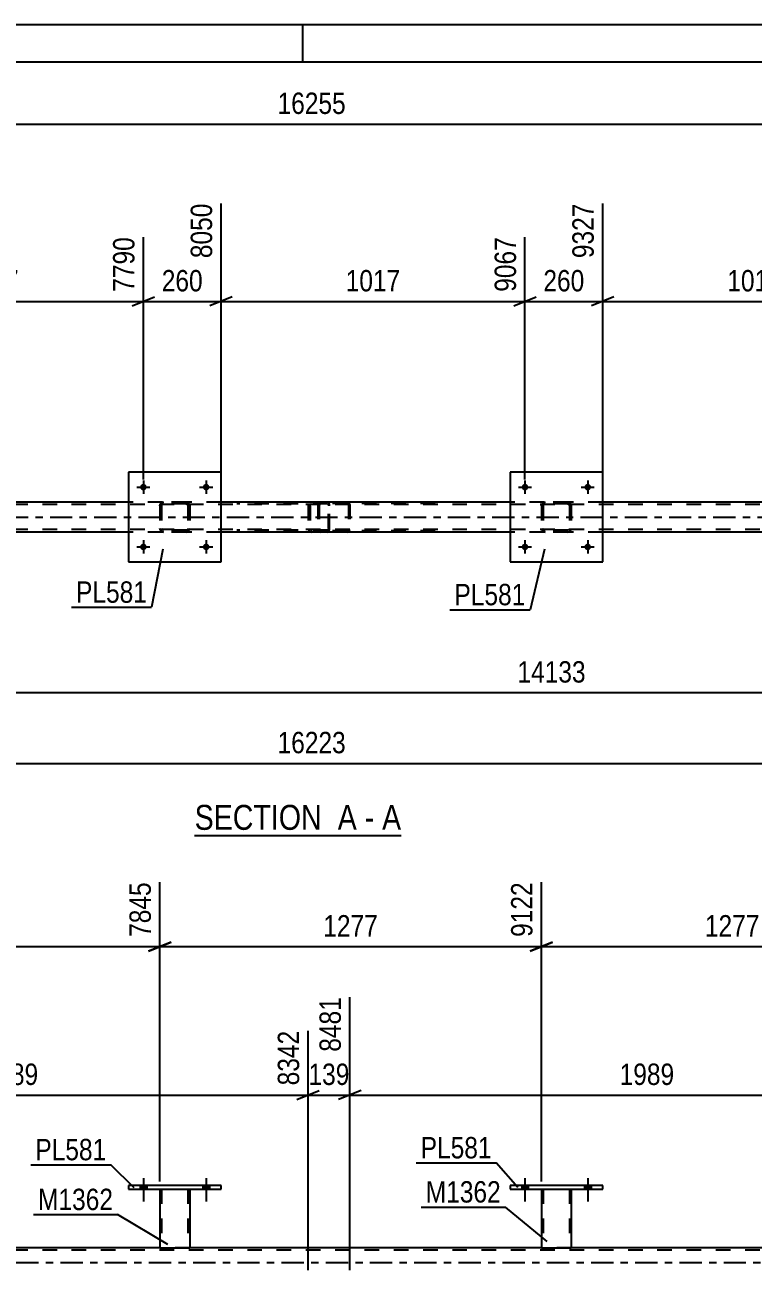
# Model space of a CAD drawing. Header units: millimetres. Extents: x -97 to 744, y -428 to 166.
# Drawn here: x 286.8 to 384.3, y -1 to 165.7 of the extents above; entities that cross this region are included whole.
import ezdxf

# ---------------------------------------------------------------- set-up
doc = ezdxf.new("R2010")
doc.units = ezdxf.units.MM
doc.linetypes.add('DXK_LINE_DOT2', pattern=[3.9198, 1.9599, -1.9599])
doc.linetypes.add('DXK_LINE_DOT3', pattern=[5.9187, 2.979, -0.9799, 0.9799, -0.9799])
doc.styles.add('Arial Narrow', font='ARIALN.TTF', dxfattribs={"height": 0.2})

# ---------------------------------------------------------------- blocks, each defined once
blk = doc.blocks.new('Unknown-814185529-1133')
at = {"color": 5, "linetype": 'Continuous'}
for p, q in [((744.03, 165.67), (-96.97, 165.67)), ((324.03, 160.67), (324.03, 165.67)), ((739.03, 160.67), (-91.97, 160.67))]:
    blk.add_line(p, q, dxfattribs=at)
blk = doc.blocks.new('Unknown-814185529-11 - 2686')
at = {"color": 6, "linetype": 'Continuous'}
blk.add_line((309.53, 57.18), (337.17, 57.18), dxfattribs=at)
at = {"color": 0, "linetype": 'Continuous'}
for points in [[(327.63, 57.93), (327.63, 61.43), (309.53, 61.43), (309.53, 57.93)], [(331.24, 57.93), (331.24, 61.43), (328.68, 61.43), (328.68, 57.93)], [(333.57, 57.93), (333.57, 61.43), (332.29, 61.43), (332.29, 57.93)], [(337.17, 57.93), (337.17, 61.43), (334.62, 61.43), (334.62, 57.93)]]:
    blk.add_wipeout(points, dxfattribs=at)
at = {"color": 7, "linetype": 'Continuous', "style": 'Arial Narrow'}
for s, p in [('SECTION ', (309.53, 57.93)), ('A', (328.68, 57.93)), ('A', (334.62, 57.93)), ('-', (332.29, 57.93))]:
    blk.add_text(s, height=3.34, dxfattribs=at).set_placement(p)
blk = doc.blocks.new('Part-814185529-2831 - 2686')
at = {"color": 7, "linetype": 'DXK_LINE_DOT2'}
for p, q in [((356.25, 101.76), (356.43, 101.79)), ((356.43, 101.79), (356.25, 101.76)), ((359.47, 101.79), (356.43, 101.79)), ((359.47, 101.79), (359.65, 101.76)), ((359.65, 101.76), (359.47, 101.79)), ((355.95, 101.31), (355.99, 101.5)), ((355.99, 101.5), (355.95, 101.31)), ((355.95, 101.31), (355.95, 98.27)), ((356.19, 101.31), (356.21, 101.41)), ((356.19, 101.31), (356.19, 98.27)), ((356.21, 101.41), (356.26, 101.48)), ((356.26, 101.48), (356.34, 101.54)), ((356.34, 101.54), (356.43, 101.55)), ((359.47, 101.55), (356.43, 101.55)), ((359.47, 101.55), (359.56, 101.54)), ((359.56, 101.54), (359.64, 101.48)), ((359.64, 101.48), (359.69, 101.41)), ((359.69, 101.41), (359.71, 101.31)), ((359.71, 101.31), (359.71, 98.27)), ((359.91, 101.5), (359.95, 101.31)), ((359.95, 101.31), (359.91, 101.5)), ((359.95, 101.31), (359.95, 98.27)), ((355.99, 98.09), (355.95, 98.27)), ((355.95, 98.27), (355.99, 98.09)), ((356.21, 98.18), (356.19, 98.27)), ((356.26, 98.1), (356.21, 98.18)), ((356.43, 97.79), (356.25, 97.83)), ((356.25, 97.83), (356.43, 97.79)), ((356.34, 98.05), (356.26, 98.1)), ((356.43, 98.03), (356.34, 98.05)), ((359.47, 98.03), (356.43, 98.03)), ((359.47, 97.79), (356.43, 97.79)), ((359.56, 98.05), (359.47, 98.03)), ((359.65, 97.83), (359.47, 97.79)), ((359.47, 97.79), (359.65, 97.83)), ((359.64, 98.1), (359.56, 98.05)), ((359.69, 98.18), (359.64, 98.1)), ((359.71, 98.27), (359.69, 98.18)), ((359.95, 98.27), (359.91, 98.09)), ((359.91, 98.09), (359.95, 98.27))]:
    blk.add_line(p, q, dxfattribs=at)
at = {"color": 7, "linetype": 'DXK_LINE_DOT3'}
blk.add_line((357.95, 99.79), (357.95, 99.79), dxfattribs=at)
at = {"color": 7, "linetype": 'DXK_LINE_DOT2'}
for centre, start, end in [((356.43, 101.31), 112.5, 157.5), ((356.43, 101.31), 112.5, 157.5), ((359.47, 101.31), 22.5, 67.5), ((359.47, 101.31), 22.5, 67.5), ((356.43, 98.27), 202.5, 247.5), ((356.43, 98.27), 202.5, 247.5), ((359.47, 98.27), 292.5, 337.5), ((359.47, 98.27), 292.5, 337.5)]:
    blk.add_arc(centre, 0.48, start, end, dxfattribs=at)
blk = doc.blocks.new('Part-814185529-2754 - 2686')
at = {"color": 2, "linetype": 'Continuous'}
for p, q in [((313.07, 105.79), (300.67, 105.79)), ((300.67, 105.79), (300.67, 93.79)), ((313.07, 93.79), (313.07, 105.79)), ((300.67, 93.79), (313.07, 93.79))]:
    blk.add_line(p, q, dxfattribs=at)
blk = doc.blocks.new('Bolt-814185529-2691 - 2686')
at = {"linetype": 'Continuous'}
for points in [[(303.11, 95.8, -1), (302.23, 95.8, -1)], [(311.51, 95.8, -1), (310.63, 95.8, -1)]]:
    blk.add_hatch(color=1, dxfattribs=at).paths.add_polyline_path(points)
at = {"color": 1, "linetype": 'Continuous'}
for p, q in [((302.67, 96.68), (302.67, 94.92)), ((311.07, 96.68), (311.07, 94.92)), ((301.79, 95.8), (303.55, 95.8)), ((310.19, 95.8), (311.95, 95.8))]:
    blk.add_line(p, q, dxfattribs=at)
blk = doc.blocks.new('Bolt-814185529-2692 - 2686')
at = {"linetype": 'Continuous'}
for points in [[(303.11, 103.8, -1), (302.23, 103.8, -1)], [(311.51, 103.8, -1), (310.63, 103.8, -1)]]:
    blk.add_hatch(color=1, dxfattribs=at).paths.add_polyline_path(points)
at = {"color": 1, "linetype": 'Continuous'}
for p, q in [((301.79, 103.8), (303.55, 103.8)), ((302.67, 104.68), (302.67, 102.92)), ((310.19, 103.8), (311.95, 103.8)), ((311.07, 104.68), (311.07, 102.92))]:
    blk.add_line(p, q, dxfattribs=at)
blk = doc.blocks.new('Bolt-814185529-2715 - 2686')
at = {"linetype": 'Continuous'}
for points in [[(354.19, 95.8, -1), (353.31, 95.8, -1)], [(362.59, 95.8, -1), (361.71, 95.8, -1)]]:
    blk.add_hatch(color=1, dxfattribs=at).paths.add_polyline_path(points)
at = {"color": 1, "linetype": 'Continuous'}
for p, q in [((353.75, 96.68), (353.75, 94.92)), ((362.15, 96.68), (362.15, 94.92)), ((352.87, 95.8), (354.63, 95.8)), ((361.27, 95.8), (363.03, 95.8))]:
    blk.add_line(p, q, dxfattribs=at)
blk = doc.blocks.new('Bolt-814185529-2716 - 2686')
at = {"linetype": 'Continuous'}
for points in [[(354.19, 103.8, -1), (353.31, 103.8, -1)], [(362.59, 103.8, -1), (361.71, 103.8, -1)]]:
    blk.add_hatch(color=1, dxfattribs=at).paths.add_polyline_path(points)
at = {"color": 1, "linetype": 'Continuous'}
for p, q in [((352.87, 103.8), (354.63, 103.8)), ((353.75, 104.68), (353.75, 102.92)), ((361.27, 103.8), (363.03, 103.8)), ((362.15, 104.68), (362.15, 102.92))]:
    blk.add_line(p, q, dxfattribs=at)
blk = doc.blocks.new('Part-814185529-2749 - 2686')
at = {"color": 7, "linetype": 'DXK_LINE_DOT2'}
for p, q in [((305.16, 101.76), (305.35, 101.79)), ((305.35, 101.79), (305.16, 101.76)), ((308.39, 101.79), (305.35, 101.79)), ((308.39, 101.79), (308.57, 101.76)), ((308.57, 101.76), (308.39, 101.79)), ((304.87, 101.31), (304.91, 101.5)), ((304.91, 101.5), (304.87, 101.31)), ((304.87, 101.31), (304.87, 98.27)), ((305.11, 101.31), (305.13, 101.41)), ((305.11, 101.31), (305.11, 98.27)), ((305.13, 101.41), (305.18, 101.48)), ((305.18, 101.48), (305.26, 101.54)), ((305.26, 101.54), (305.35, 101.55)), ((308.39, 101.55), (305.35, 101.55)), ((308.39, 101.55), (308.48, 101.54)), ((308.48, 101.54), (308.56, 101.48)), ((308.56, 101.48), (308.61, 101.41)), ((308.61, 101.41), (308.63, 101.31)), ((308.63, 101.31), (308.63, 98.27)), ((308.83, 101.5), (308.87, 101.31)), ((308.87, 101.31), (308.83, 101.5)), ((308.87, 101.31), (308.87, 98.27)), ((304.91, 98.09), (304.87, 98.27)), ((304.87, 98.27), (304.91, 98.09)), ((305.13, 98.18), (305.11, 98.27)), ((305.18, 98.1), (305.13, 98.18)), ((305.35, 97.79), (305.16, 97.83)), ((305.16, 97.83), (305.35, 97.79)), ((305.26, 98.05), (305.18, 98.1)), ((305.35, 98.03), (305.26, 98.05)), ((308.39, 98.03), (305.35, 98.03)), ((308.39, 97.79), (305.35, 97.79)), ((308.48, 98.05), (308.39, 98.03)), ((308.57, 97.83), (308.39, 97.79)), ((308.39, 97.79), (308.57, 97.83)), ((308.56, 98.1), (308.48, 98.05)), ((308.61, 98.18), (308.56, 98.1)), ((308.63, 98.27), (308.61, 98.18)), ((308.87, 98.27), (308.83, 98.09)), ((308.83, 98.09), (308.87, 98.27))]:
    blk.add_line(p, q, dxfattribs=at)
at = {"color": 7, "linetype": 'DXK_LINE_DOT3'}
blk.add_line((306.87, 99.79), (306.87, 99.79), dxfattribs=at)
at = {"color": 7, "linetype": 'DXK_LINE_DOT2'}
for centre, start, end in [((305.35, 101.31), 112.5, 157.5), ((305.35, 101.31), 112.5, 157.5), ((308.39, 101.31), 22.5, 67.5), ((308.39, 101.31), 22.5, 67.5), ((305.35, 98.27), 202.5, 247.5), ((305.35, 98.27), 202.5, 247.5), ((308.39, 98.27), 292.5, 337.5), ((308.39, 98.27), 292.5, 337.5)]:
    blk.add_arc(centre, 0.48, start, end, dxfattribs=at)
blk = doc.blocks.new('Part-814185529-2892 - 2686')
at = {"color": 7, "linetype": 'DXK_LINE_DOT2'}
for p, q in [((326.38, 101.79), (326.25, 101.77)), ((341.71, 101.79), (326.38, 101.79)), ((330.09, 101.77), (329.96, 101.79)), ((326.07, 101.6), (326.04, 101.47)), ((326.04, 101.47), (326.04, 98.11)), ((326.21, 101.47), (326.22, 101.54)), ((326.21, 101.47), (326.21, 98.11)), ((326.22, 101.54), (326.26, 101.59)), ((326.26, 101.59), (326.29, 101.61)), ((326.29, 101.61), (326.32, 101.62)), ((326.32, 101.62), (326.38, 101.63)), ((341.71, 101.63), (326.38, 101.63)), ((329.96, 101.63), (330.02, 101.62)), ((330.02, 101.62), (330.08, 101.59)), ((330.08, 101.59), (330.12, 101.54)), ((330.12, 101.54), (330.13, 101.47)), ((330.13, 101.47), (330.13, 98.11)), ((330.3, 101.47), (330.27, 101.6)), ((330.3, 101.47), (330.3, 98.11)), ((326.04, 98.11), (326.07, 97.99)), ((326.22, 98.05), (326.21, 98.11)), ((326.26, 98), (326.22, 98.05)), ((326.25, 97.82), (326.38, 97.79)), ((326.26, 98), (326.29, 97.98)), ((326.29, 97.98), (326.32, 97.97)), ((326.32, 97.97), (326.38, 97.95)), ((341.71, 97.95), (326.38, 97.95)), ((341.71, 97.79), (326.38, 97.79)), ((330.02, 97.97), (329.96, 97.95)), ((329.96, 97.79), (330.09, 97.82)), ((330.08, 98), (330.02, 97.97)), ((330.12, 98.05), (330.08, 98)), ((330.13, 98.11), (330.12, 98.05)), ((330.27, 97.99), (330.3, 98.11))]:
    blk.add_line(p, q, dxfattribs=at)
for centre, start, end in [((329.97, 101.46), 24.32, 69.2417), ((326.37, 98.13), 204.32, 249.2417), ((329.97, 98.13), 290.7583, 335.68)]:
    blk.add_arc(centre, 0.331, start, end, dxfattribs=at)
blk = doc.blocks.new('Part-814185529-2809 - 2686')
at = {"color": 2, "linetype": 'Continuous'}
for p, q in [((300.67, 101.79), (261.99, 101.79)), ((351.75, 101.79), (313.07, 101.79)), ((402.83, 101.79), (364.15, 101.79)), ((300.67, 97.79), (261.99, 97.79)), ((351.75, 97.79), (313.07, 97.79)), ((402.83, 97.79), (364.15, 97.79))]:
    blk.add_line(p, q, dxfattribs=at)
at = {"color": 7, "linetype": 'DXK_LINE_DOT2'}
for p, q in [((313.07, 101.79), (300.67, 101.79)), ((364.15, 101.79), (351.75, 101.79)), ((639.97, 101.47), (35.67, 101.47)), ((639.97, 98.11), (35.67, 98.11)), ((313.07, 97.79), (300.67, 97.79)), ((364.15, 97.79), (351.75, 97.79))]:
    blk.add_line(p, q, dxfattribs=at)
at = {"color": 7, "linetype": 'DXK_LINE_DOT3'}
blk.add_line((35.67, 99.79), (639.97, 99.79), dxfattribs=at)
blk = doc.blocks.new('Part-814185529-2836 - 2686')
at = {"color": 2, "linetype": 'Continuous'}
for p, q in [((364.15, 105.79), (351.75, 105.79)), ((351.75, 105.79), (351.75, 93.79)), ((364.15, 93.79), (364.15, 105.79)), ((351.75, 93.79), (364.15, 93.79))]:
    blk.add_line(p, q, dxfattribs=at)
blk = doc.blocks.new('Part-814185529-2989 - 2686')
at = {"color": 7, "linetype": 'DXK_LINE_DOT2'}
for p, q in [((327.32, 101.79), (315.16, 101.79)), ((325.23, 101.79), (325.03, 101.76)), ((326.04, 101.79), (326.04, 101.55)), ((327.42, 101.76), (327.32, 101.79)), ((327.51, 101.65), (327.42, 101.76)), ((327.32, 101.55), (315.16, 101.55)), ((324.75, 101.45), (324.72, 101.31)), ((324.72, 101.31), (324.72, 98.27)), ((324.76, 101.5), (324.75, 101.45)), ((324.98, 101.31), (324.99, 101.41)), ((324.98, 101.31), (324.98, 98.27)), ((324.99, 101.41), (325.05, 101.48)), ((325.05, 101.48), (325.13, 101.54)), ((325.13, 101.54), (325.23, 101.55)), ((327.32, 101.55), (327.37, 101.54)), ((327.37, 101.54), (327.41, 101.48)), ((327.41, 101.48), (327.44, 101.41)), ((327.44, 101.41), (327.45, 101.31)), ((327.45, 98.27), (327.45, 101.31)), ((327.57, 101.5), (327.51, 101.65)), ((327.59, 101.31), (327.57, 101.5)), ((327.59, 98.27), (327.59, 101.31)), ((327.32, 98.03), (315.16, 98.03)), ((327.32, 97.79), (315.16, 97.79)), ((324.72, 98.27), (324.74, 98.19)), ((324.74, 98.19), (324.76, 98.09)), ((324.99, 98.18), (324.98, 98.27)), ((325.05, 98.1), (324.99, 98.18)), ((325.03, 97.83), (325.23, 97.79)), ((325.13, 98.05), (325.05, 98.1)), ((325.23, 98.03), (325.13, 98.05)), ((326.04, 97.79), (326.04, 98.03)), ((327.37, 98.05), (327.32, 98.03)), ((327.32, 97.79), (327.42, 97.83)), ((327.41, 98.1), (327.37, 98.05)), ((327.44, 98.18), (327.41, 98.1)), ((327.42, 97.83), (327.51, 97.94)), ((327.45, 98.27), (327.44, 98.18)), ((327.51, 97.94), (327.57, 98.09)), ((327.57, 98.09), (327.59, 98.27))]:
    blk.add_line(p, q, dxfattribs=at)
blk.add_arc((325.21, 98.29), 0.492, 203.8494, 248.8059, dxfattribs=at)
blk = doc.blocks.new('Part-814185529-4120 - 3717')
at = {"color": 2, "linetype": 'Continuous'}
for p, q in [((300.67, 10.32), (300.67, 9.84)), ((313.07, 10.32), (300.67, 10.32)), ((313.07, 9.84), (313.07, 10.32)), ((300.67, 9.84), (313.07, 9.84))]:
    blk.add_line(p, q, dxfattribs=at)
blk = doc.blocks.new('Part-814185529-4115 - 3717')
at = {"color": 2, "linetype": 'Continuous'}
for p, q in [((304.87, 9.84), (304.87, 2)), ((308.87, 9.84), (308.87, 2)), ((304.87, 2), (308.87, 2))]:
    blk.add_line(p, q, dxfattribs=at)
at = {"color": 7, "linetype": 'DXK_LINE_DOT2'}
for p, q in [((304.87, 9.84), (308.87, 9.84)), ((304.87, 9.84), (304.87, 9.84)), ((304.87, 9.84), (304.87, 9.84)), ((305.11, 9.84), (305.11, 2)), ((308.63, 9.84), (308.63, 2)), ((308.87, 9.84), (308.87, 9.84)), ((308.87, 9.84), (308.87, 9.84)), ((308.57, 2), (308.61, 2)), ((308.57, 2), (308.61, 2)), ((308.61, 2), (308.63, 2)), ((308.61, 2), (308.63, 2))]:
    blk.add_line(p, q, dxfattribs=at)
blk = doc.blocks.new('Part-814185529-3928 - 3717')
at = {"color": 7, "linetype": 'DXK_LINE_DOT2'}
for p, q in [((639.97, 1.68), (25.23, 1.68)), ((308.87, 2), (304.87, 2)), ((359.95, 2), (355.95, 2))]:
    blk.add_line(p, q, dxfattribs=at)
at = {"color": 2, "linetype": 'Continuous'}
for p, q in [((304.87, 2), (257.79, 2)), ((355.95, 2), (308.87, 2)), ((407.03, 2), (359.95, 2))]:
    blk.add_line(p, q, dxfattribs=at)
at = {"color": 7, "linetype": 'DXK_LINE_DOT3'}
blk.add_line((25.23, 0), (639.97, 0), dxfattribs=at)
blk = doc.blocks.new('Part-814185529-4040 - 3717')
at = {"color": 2, "linetype": 'Continuous'}
for p, q in [((355.95, 9.84), (355.95, 2)), ((359.95, 9.84), (359.95, 2)), ((355.95, 2), (359.95, 2))]:
    blk.add_line(p, q, dxfattribs=at)
at = {"color": 7, "linetype": 'DXK_LINE_DOT2'}
for p, q in [((355.95, 9.84), (359.95, 9.84)), ((355.95, 9.84), (355.95, 9.84)), ((355.95, 9.84), (355.95, 9.84)), ((356.19, 9.84), (356.19, 2)), ((359.71, 9.84), (359.71, 2)), ((359.95, 9.84), (359.95, 9.84)), ((359.95, 9.84), (359.95, 9.84)), ((359.65, 2), (359.69, 2)), ((359.65, 2), (359.69, 2)), ((359.69, 2), (359.71, 2)), ((359.69, 2), (359.71, 2))]:
    blk.add_line(p, q, dxfattribs=at)
blk = doc.blocks.new('Part-814185529-4045 - 3717')
at = {"color": 2, "linetype": 'Continuous'}
for p, q in [((351.75, 10.32), (351.75, 9.84)), ((364.15, 10.32), (351.75, 10.32)), ((364.15, 9.84), (364.15, 10.32)), ((351.75, 9.84), (364.15, 9.84))]:
    blk.add_line(p, q, dxfattribs=at)
blk = doc.blocks.new('Bolt-814185529-4171 - 3717')
at = {"linetype": 'Continuous'}
for points in [[(353.31, 9.84), (354.19, 9.84), (354.19, 10.32), (353.31, 10.32)], [(361.71, 9.84), (362.59, 9.84), (362.59, 10.32), (361.71, 10.32)]]:
    blk.add_hatch(color=1, dxfattribs=at).paths.add_polyline_path(points)
at = {"color": 1, "linetype": 'Continuous'}
for p, q in [((353.31, 10.32), (353.31, 9.84)), ((353.75, 11.32), (353.75, 8.2)), ((354.19, 10.32), (354.19, 9.84)), ((361.71, 10.32), (361.71, 9.84)), ((362.15, 11.32), (362.15, 8.2)), ((362.59, 10.32), (362.59, 9.84))]:
    blk.add_line(p, q, dxfattribs=at)
blk = doc.blocks.new('Bolt-814185529-4172 - 3717')
at = {"linetype": 'Continuous'}
for points in [[(353.31, 9.84), (354.19, 9.84), (354.19, 10.32), (353.31, 10.32)], [(361.71, 9.84), (362.59, 9.84), (362.59, 10.32), (361.71, 10.32)]]:
    blk.add_hatch(color=1, dxfattribs=at).paths.add_polyline_path(points)
at = {"color": 1, "linetype": 'Continuous'}
for p, q in [((353.31, 10.32), (353.31, 9.84)), ((353.75, 11.32), (353.75, 8.2)), ((354.19, 10.32), (354.19, 9.84)), ((361.71, 10.32), (361.71, 9.84)), ((362.15, 11.32), (362.15, 8.2)), ((362.59, 10.32), (362.59, 9.84))]:
    blk.add_line(p, q, dxfattribs=at)
blk = doc.blocks.new('Bolt-814185529-4183 - 3717')
at = {"linetype": 'Continuous'}
for points in [[(302.23, 9.84), (303.11, 9.84), (303.11, 10.32), (302.23, 10.32)], [(310.63, 9.84), (311.51, 9.84), (311.51, 10.32), (310.63, 10.32)]]:
    blk.add_hatch(color=1, dxfattribs=at).paths.add_polyline_path(points)
at = {"color": 1, "linetype": 'Continuous'}
for p, q in [((302.23, 10.32), (302.23, 9.84)), ((302.67, 11.32), (302.67, 8.2)), ((303.11, 10.32), (303.11, 9.84)), ((310.63, 10.32), (310.63, 9.84)), ((311.07, 11.32), (311.07, 8.2)), ((311.51, 10.32), (311.51, 9.84))]:
    blk.add_line(p, q, dxfattribs=at)
blk = doc.blocks.new('Bolt-814185529-4184 - 3717')
at = {"linetype": 'Continuous'}
for points in [[(302.23, 9.84), (303.11, 9.84), (303.11, 10.32), (302.23, 10.32)], [(310.63, 9.84), (311.51, 9.84), (311.51, 10.32), (310.63, 10.32)]]:
    blk.add_hatch(color=1, dxfattribs=at).paths.add_polyline_path(points)
at = {"color": 1, "linetype": 'Continuous'}
for p, q in [((302.23, 10.32), (302.23, 9.84)), ((302.67, 11.32), (302.67, 8.2)), ((303.11, 10.32), (303.11, 9.84)), ((310.63, 10.32), (310.63, 9.84)), ((311.07, 11.32), (311.07, 8.2)), ((311.51, 10.32), (311.51, 9.84))]:
    blk.add_line(p, q, dxfattribs=at)
blk = doc.blocks.new('StraightDimension-814185529-3052 - 2686')
at = {"color": 7, "linetype": 'Continuous'}
blk.add_line((10.44, 66.83), (639.97, 66.83), dxfattribs=at)
at = {"color": 0}
blk.add_wipeout([(330.37, 67.58), (330.37, 71.78), (320.03, 71.78), (320.03, 67.58)], dxfattribs=at)
at = {"color": 3, "style": 'Arial Narrow'}
blk.add_text('16223', height=2.863, dxfattribs=at).set_placement((320.63, 68.18))
blk = doc.blocks.new('StraightDimension-814185529-3168 - 2686')
at = {"color": 7, "linetype": 'Continuous'}
blk.add_line((9.8, 152.4), (640.61, 152.4), dxfattribs=at)
at = {"color": 0}
blk.add_wipeout([(330.37, 153.15), (330.37, 157.35), (320.03, 157.35), (320.03, 153.15)], dxfattribs=at)
at = {"color": 3, "style": 'Arial Narrow'}
blk.add_text('16255', height=2.863, dxfattribs=at).set_placement((320.63, 153.75))
blk = doc.blocks.new('StraightDimension-814185529-3191 - 2686')
at = {"color": 7, "linetype": 'Continuous'}
blk.add_line((74.65, 76.29), (639.97, 76.29), dxfattribs=at)
at = {"color": 0}
blk.add_wipeout([(362.48, 77.04), (362.48, 81.24), (352.14, 81.24), (352.14, 77.04)], dxfattribs=at)
at = {"color": 3, "style": 'Arial Narrow'}
blk.add_text('14133', height=2.863, dxfattribs=at).set_placement((352.74, 77.64))
blk = doc.blocks.new('StraightDimension-814185529-11420 - 2686')
at = {"color": 7, "linetype": 'Continuous'}
for p, q in [((364.15, 102.79), (364.15, 141.76)), ((404.83, 104.8), (404.83, 139.09)), ((365.65, 129.25), (362.65, 128.05)), ((364.15, 128.65), (404.83, 128.65)), ((403.33, 128.05), (406.33, 129.25))]:
    blk.add_line(p, q, dxfattribs=at)
at = {"color": 0, "linetype": 'Continuous'}
blk.add_wipeout([(404.23, 139.69), (400.03, 139.69), (400.03, 129.35), (404.23, 129.35)], dxfattribs=at)
at = {"color": 0}
blk.add_wipeout([(388.75, 129.4), (388.75, 133.6), (380.23, 133.6), (380.23, 129.4)], dxfattribs=at)
at = {"color": 3, "linetype": 'Continuous', "style": 'Arial Narrow'}
blk.add_text('10344', height=2.863, rotation=90.0002, dxfattribs=at).set_placement((403.63, 129.95))
at = {"color": 3, "style": 'Arial Narrow'}
blk.add_text('1017', height=2.863, dxfattribs=at).set_placement((380.83, 130))
blk = doc.blocks.new('StraightDimension-814185529-11421 - 2686')
at = {"color": 7, "linetype": 'Continuous'}
for p, q in [((364.15, 102.79), (364.15, 141.76)), ((353.75, 104.8), (353.75, 137.26)), ((352.25, 128.05), (355.25, 129.25)), ((353.75, 128.65), (364.15, 128.65)), ((365.65, 129.25), (362.65, 128.05))]:
    blk.add_line(p, q, dxfattribs=at)
at = {"color": 0}
blk.add_wipeout([(362.29, 129.4), (362.29, 133.6), (355.61, 133.6), (355.61, 129.4)], dxfattribs=at)
at = {"color": 3, "style": 'Arial Narrow'}
blk.add_text('260', height=2.863, dxfattribs=at).set_placement((356.21, 130))
at = {"color": 0, "linetype": 'Continuous'}
blk.add_wipeout([(363.55, 142.36), (359.35, 142.36), (359.35, 133.85), (363.55, 133.85)], dxfattribs=at)
at = {"color": 3, "linetype": 'Continuous', "style": 'Arial Narrow'}
blk.add_text('9327', height=2.863, rotation=90.0002, dxfattribs=at).set_placement((362.95, 134.45))
blk = doc.blocks.new('StraightDimension-814185529-11422 - 2686')
at = {"color": 7, "linetype": 'Continuous'}
for p, q in [((313.07, 102.79), (313.07, 141.76)), ((353.75, 104.8), (353.75, 137.26)), ((314.57, 129.25), (311.57, 128.05)), ((313.07, 128.65), (353.75, 128.65)), ((352.25, 128.05), (355.25, 129.25))]:
    blk.add_line(p, q, dxfattribs=at)
at = {"color": 0, "linetype": 'Continuous'}
blk.add_wipeout([(353.15, 137.86), (348.95, 137.86), (348.95, 129.35), (353.15, 129.35)], dxfattribs=at)
at = {"color": 0}
blk.add_wipeout([(337.67, 129.4), (337.67, 133.6), (329.15, 133.6), (329.15, 129.4)], dxfattribs=at)
at = {"color": 3, "linetype": 'Continuous', "style": 'Arial Narrow'}
blk.add_text('9067', height=2.863, rotation=90.0002, dxfattribs=at).set_placement((352.55, 129.95))
at = {"color": 3, "style": 'Arial Narrow'}
blk.add_text('1017', height=2.863, dxfattribs=at).set_placement((329.75, 130))
blk = doc.blocks.new('StraightDimension-814185529-11423 - 2686')
at = {"color": 7, "linetype": 'Continuous'}
for p, q in [((313.07, 102.79), (313.07, 141.76)), ((302.67, 104.8), (302.67, 137.26)), ((301.17, 128.05), (304.17, 129.25)), ((302.67, 128.65), (313.07, 128.65)), ((314.57, 129.25), (311.57, 128.05))]:
    blk.add_line(p, q, dxfattribs=at)
at = {"color": 0}
blk.add_wipeout([(311.21, 129.4), (311.21, 133.6), (304.53, 133.6), (304.53, 129.4)], dxfattribs=at)
at = {"color": 3, "style": 'Arial Narrow'}
blk.add_text('260', height=2.863, dxfattribs=at).set_placement((305.13, 130))
at = {"color": 0, "linetype": 'Continuous'}
blk.add_wipeout([(312.47, 142.36), (308.27, 142.36), (308.27, 133.85), (312.47, 133.85)], dxfattribs=at)
at = {"color": 3, "linetype": 'Continuous', "style": 'Arial Narrow'}
blk.add_text('8050', height=2.863, rotation=90.0002, dxfattribs=at).set_placement((311.87, 134.45))
blk = doc.blocks.new('StraightDimension-814185529-11424 - 2686')
at = {"color": 7, "linetype": 'Continuous'}
for p, q in [((261.99, 102.79), (261.99, 141.76)), ((302.67, 104.8), (302.67, 137.26)), ((263.49, 129.25), (260.49, 128.05)), ((261.99, 128.65), (302.67, 128.65)), ((301.17, 128.05), (304.17, 129.25))]:
    blk.add_line(p, q, dxfattribs=at)
at = {"color": 0, "linetype": 'Continuous'}
blk.add_wipeout([(302.07, 137.86), (297.87, 137.86), (297.87, 129.35), (302.07, 129.35)], dxfattribs=at)
at = {"color": 0}
blk.add_wipeout([(286.58, 129.4), (286.58, 133.6), (278.07, 133.6), (278.07, 129.4)], dxfattribs=at)
at = {"color": 3, "linetype": 'Continuous', "style": 'Arial Narrow'}
blk.add_text('7790', height=2.863, rotation=90.0002, dxfattribs=at).set_placement((301.47, 129.95))
at = {"color": 3, "style": 'Arial Narrow'}
blk.add_text('1017', height=2.863, dxfattribs=at).set_placement((278.67, 130))
blk = doc.blocks.new('StraightDimension-814185529-4944 - 3717')
at = {"color": 7, "linetype": 'Continuous'}
for p, q in [((330.3, -1), (330.3, 35.54)), ((324.72, -1), (324.72, 31.04)), ((323.22, 21.83), (326.22, 23.03)), ((324.72, 22.43), (330.3, 22.43)), ((331.8, 23.03), (328.8, 21.83))]:
    blk.add_line(p, q, dxfattribs=at)
at = {"color": 0}
blk.add_wipeout([(330.85, 23.18), (330.85, 27.38), (324.17, 27.38), (324.17, 23.18)], dxfattribs=at)
at = {"color": 3, "style": 'Arial Narrow'}
blk.add_text('139', height=2.863, dxfattribs=at).set_placement((324.77, 23.78))
at = {"color": 0, "linetype": 'Continuous'}
blk.add_wipeout([(329.7, 36.14), (325.5, 36.14), (325.5, 27.63), (329.7, 27.63)], dxfattribs=at)
at = {"color": 3, "linetype": 'Continuous', "style": 'Arial Narrow'}
blk.add_text('8481', height=2.863, rotation=90.0002, dxfattribs=at).set_placement((329.1, 28.23))
blk = doc.blocks.new('StraightDimension-814185529-4963 - 3717')
at = {"color": 7, "linetype": 'Continuous'}
for p, q in [((245.16, -1), (245.16, 35.54)), ((324.72, -1), (324.72, 31.04)), ((246.66, 23.03), (243.66, 21.83)), ((245.16, 22.43), (324.72, 22.43)), ((323.22, 21.83), (326.22, 23.03))]:
    blk.add_line(p, q, dxfattribs=at)
at = {"color": 0, "linetype": 'Continuous'}
blk.add_wipeout([(324.12, 31.64), (319.92, 31.64), (319.92, 23.13), (324.12, 23.13)], dxfattribs=at)
at = {"color": 0}
blk.add_wipeout([(289.2, 23.18), (289.2, 27.38), (280.69, 27.38), (280.69, 23.18)], dxfattribs=at)
at = {"color": 3, "linetype": 'Continuous', "style": 'Arial Narrow'}
blk.add_text('8342', height=2.863, rotation=90.0002, dxfattribs=at).set_placement((323.52, 23.73))
at = {"color": 3, "style": 'Arial Narrow'}
blk.add_text('1989', height=2.863, dxfattribs=at).set_placement((281.29, 23.78))
blk = doc.blocks.new('StraightDimension-814185529-12306 - 3717')
at = {"color": 7, "linetype": 'Continuous'}
for p, q in [((253.79, 10.84), (253.79, 50.91)), ((304.87, 10.84), (304.87, 50.91)), ((255.29, 42.9), (252.29, 41.7)), ((253.79, 42.3), (304.87, 42.3)), ((303.37, 41.7), (306.37, 42.9))]:
    blk.add_line(p, q, dxfattribs=at)
at = {"color": 0, "linetype": 'Continuous'}
blk.add_wipeout([(304.27, 51.51), (300.07, 51.51), (300.07, 43), (304.27, 43)], dxfattribs=at)
at = {"color": 0}
blk.add_wipeout([(283.58, 43.05), (283.58, 47.25), (275.07, 47.25), (275.07, 43.05)], dxfattribs=at)
at = {"color": 3, "linetype": 'Continuous', "style": 'Arial Narrow'}
blk.add_text('7845', height=2.863, rotation=90.0002, dxfattribs=at).set_placement((303.67, 43.6))
at = {"color": 3, "style": 'Arial Narrow'}
blk.add_text('1277', height=2.863, dxfattribs=at).set_placement((275.67, 43.65))
blk = doc.blocks.new('StraightDimension-814185529-12305 - 3717')
at = {"color": 7, "linetype": 'Continuous'}
for p, q in [((304.87, 10.84), (304.87, 50.91)), ((355.95, 10.84), (355.95, 50.91)), ((306.37, 42.9), (303.37, 41.7)), ((304.87, 42.3), (355.95, 42.3)), ((354.45, 41.7), (357.45, 42.9))]:
    blk.add_line(p, q, dxfattribs=at)
at = {"color": 0, "linetype": 'Continuous'}
blk.add_wipeout([(355.35, 51.51), (351.15, 51.51), (351.15, 43), (355.35, 43)], dxfattribs=at)
at = {"color": 0}
blk.add_wipeout([(334.67, 43.05), (334.67, 47.25), (326.15, 47.25), (326.15, 43.05)], dxfattribs=at)
at = {"color": 3, "linetype": 'Continuous', "style": 'Arial Narrow'}
blk.add_text('9122', height=2.863, rotation=90.0002, dxfattribs=at).set_placement((354.75, 43.6))
at = {"color": 3, "style": 'Arial Narrow'}
blk.add_text('1277', height=2.863, dxfattribs=at).set_placement((326.75, 43.65))
blk = doc.blocks.new('StraightDimension-814185529-12304 - 3717')
at = {"color": 7, "linetype": 'Continuous'}
for p, q in [((407.03, 10.84), (407.03, 52.74)), ((355.95, 10.84), (355.95, 50.91)), ((357.45, 42.9), (354.45, 41.7)), ((355.95, 42.3), (407.03, 42.3)), ((405.53, 41.7), (408.53, 42.9))]:
    blk.add_line(p, q, dxfattribs=at)
at = {"color": 0, "linetype": 'Continuous'}
blk.add_wipeout([(406.43, 53.34), (402.23, 53.34), (402.23, 43), (406.43, 43)], dxfattribs=at)
at = {"color": 0}
blk.add_wipeout([(385.75, 43.05), (385.75, 47.25), (377.23, 47.25), (377.23, 43.05)], dxfattribs=at)
at = {"color": 3, "linetype": 'Continuous', "style": 'Arial Narrow'}
blk.add_text('10399', height=2.863, rotation=90.0002, dxfattribs=at).set_placement((405.83, 43.6))
at = {"color": 3, "style": 'Arial Narrow'}
blk.add_text('1277', height=2.863, dxfattribs=at).set_placement((377.83, 43.65))
blk = doc.blocks.new('StraightDimension-814185529-4925 - 3717')
at = {"color": 7, "linetype": 'Continuous'}
for p, q in [((330.3, -1), (330.3, 35.54)), ((409.86, -1), (409.86, 32.87)), ((331.8, 23.03), (328.8, 21.83)), ((330.3, 22.43), (409.86, 22.43)), ((408.36, 21.83), (411.36, 23.03))]:
    blk.add_line(p, q, dxfattribs=at)
at = {"color": 0, "linetype": 'Continuous'}
blk.add_wipeout([(409.26, 33.47), (405.06, 33.47), (405.06, 23.13), (409.26, 23.13)], dxfattribs=at)
at = {"color": 0}
blk.add_wipeout([(374.33, 23.18), (374.33, 27.38), (365.82, 27.38), (365.82, 23.18)], dxfattribs=at)
at = {"color": 3, "linetype": 'Continuous', "style": 'Arial Narrow'}
blk.add_text('10470', height=2.863, rotation=90.0002, dxfattribs=at).set_placement((408.66, 23.73))
at = {"color": 3, "style": 'Arial Narrow'}
blk.add_text('1989', height=2.863, dxfattribs=at).set_placement((366.42, 23.78))
blk = doc.blocks.new('Mark-814185529-2750 - 2686')
at = {"color": 0}
blk.add_wipeout([(303.17, 88.32), (303.17, 91.32), (293.66, 91.32), (293.66, 88.32)], dxfattribs=at)
blk.add_wipeout([(303.17, 88.32), (303.17, 91.32), (293.66, 91.32), (293.66, 88.32)], dxfattribs=at)
at = {"color": 30, "linetype": 'Continuous'}
for p in [(305.26, 95.51), (293.06, 87.72)]:
    blk.add_line(p, (303.77, 87.72), dxfattribs=at)
at = {"color": 3, "style": 'Arial Narrow'}
blk.add_text('PL581', height=2.863, dxfattribs=at).set_placement((293.66, 88.32))
blk = doc.blocks.new('Mark-814185529-2832 - 2686')
at = {"color": 0}
blk.add_wipeout([(353.82, 87.99), (353.82, 90.99), (344.31, 90.99), (344.31, 87.99)], dxfattribs=at)
blk.add_wipeout([(353.82, 87.99), (353.82, 90.99), (344.31, 90.99), (344.31, 87.99)], dxfattribs=at)
at = {"color": 30, "linetype": 'Continuous'}
for p in [(356.35, 95.51), (343.71, 87.39)]:
    blk.add_line(p, (354.42, 87.39), dxfattribs=at)
at = {"color": 3, "style": 'Arial Narrow'}
blk.add_text('PL581', height=2.863, dxfattribs=at).set_placement((344.31, 87.99))
blk = doc.blocks.new('Mark-814185529-4036 - 3717')
at = {"color": 0}
blk.add_wipeout([(350.53, 8.04), (350.53, 11.04), (340.47, 11.04), (340.47, 8.04)], dxfattribs=at)
blk.add_wipeout([(350.53, 8.04), (350.53, 11.04), (340.47, 11.04), (340.47, 8.04)], dxfattribs=at)
at = {"color": 30, "linetype": 'Continuous'}
for p in [(339.87, 7.44), (356.71, 2.83)]:
    blk.add_line(p, (351.13, 7.44), dxfattribs=at)
at = {"color": 3, "style": 'Arial Narrow'}
blk.add_text('M1362', height=2.863, dxfattribs=at).set_placement((340.47, 8.04))
blk = doc.blocks.new('Mark-814185529-4041 - 3717')
at = {"color": 0}
blk.add_wipeout([(349.29, 13.95), (349.29, 16.95), (339.79, 16.95), (339.79, 13.95)], dxfattribs=at)
blk.add_wipeout([(349.29, 13.95), (349.29, 16.95), (339.79, 16.95), (339.79, 13.95)], dxfattribs=at)
at = {"color": 30, "linetype": 'Continuous'}
for p in [(339.19, 13.35), (352.77, 10.06)]:
    blk.add_line(p, (349.89, 13.35), dxfattribs=at)
at = {"color": 3, "style": 'Arial Narrow'}
blk.add_text('PL581', height=2.863, dxfattribs=at).set_placement((339.79, 13.95))
blk = doc.blocks.new('Mark-814185529-4111 - 3717')
at = {"color": 0}
blk.add_wipeout([(298.62, 7.03), (298.62, 10.03), (288.57, 10.03), (288.57, 7.03)], dxfattribs=at)
blk.add_wipeout([(298.62, 7.03), (298.62, 10.03), (288.57, 10.03), (288.57, 7.03)], dxfattribs=at)
at = {"color": 30, "linetype": 'Continuous'}
for p in [(287.97, 6.43), (305.95, 2.41)]:
    blk.add_line(p, (299.22, 6.43), dxfattribs=at)
at = {"color": 3, "style": 'Arial Narrow'}
blk.add_text('M1362', height=2.863, dxfattribs=at).set_placement((288.57, 7.03))
blk = doc.blocks.new('Mark-814185529-4116 - 3717')
at = {"color": 0}
blk.add_wipeout([(297.72, 13.7), (297.72, 16.7), (288.21, 16.7), (288.21, 13.7)], dxfattribs=at)
blk.add_wipeout([(297.72, 13.7), (297.72, 16.7), (288.21, 16.7), (288.21, 13.7)], dxfattribs=at)
at = {"color": 30, "linetype": 'Continuous'}
for p in [(287.61, 13.1), (301.44, 10.02)]:
    blk.add_line(p, (298.32, 13.1), dxfattribs=at)
at = {"color": 3, "style": 'Arial Narrow'}
blk.add_text('PL581', height=2.863, dxfattribs=at).set_placement((288.21, 13.7))

msp = doc.modelspace()

# ---------------------------------------------------------------- block references
for name in ['Unknown-814185529-1133', 'Part-814185529-2754 - 2686', 'Part-814185529-2836 - 2686', 'Part-814185529-2809 - 2686', 'Bolt-814185529-2692 - 2686', 'Bolt-814185529-2716 - 2686', 'Part-814185529-2749 - 2686', 'Part-814185529-2989 - 2686', 'Part-814185529-2892 - 2686', 'Part-814185529-2831 - 2686', 'Bolt-814185529-2691 - 2686', 'Bolt-814185529-2715 - 2686', 'Part-814185529-4120 - 3717', 'Bolt-814185529-4183 - 3717', 'Bolt-814185529-4184 - 3717', 'Part-814185529-4045 - 3717', 'Bolt-814185529-4171 - 3717', 'Bolt-814185529-4172 - 3717', 'Part-814185529-4115 - 3717', 'Part-814185529-4040 - 3717', 'Part-814185529-3928 - 3717']:
    msp.add_blockref(name, (0, 0))

# ---------------------------------------------------------------- next in the draw order: block references
for name in ['StraightDimension-814185529-3168 - 2686', 'StraightDimension-814185529-3052 - 2686', 'Unknown-814185529-11 - 2686', 'StraightDimension-814185529-4944 - 3717']:
    msp.add_blockref(name, (0, 0))

# ---------------------------------------------------------------- next in the draw order: block references
for name in ['StraightDimension-814185529-11420 - 2686', 'StraightDimension-814185529-3191 - 2686', 'StraightDimension-814185529-4963 - 3717']:
    msp.add_blockref(name, (0, 0))

# ---------------------------------------------------------------- next in the draw order: block references
for name in ['StraightDimension-814185529-11421 - 2686', 'Mark-814185529-2750 - 2686', 'Mark-814185529-2832 - 2686', 'StraightDimension-814185529-12306 - 3717']:
    msp.add_blockref(name, (0, 0))

# ---------------------------------------------------------------- next in the draw order: block references
for name in ['StraightDimension-814185529-11422 - 2686', 'StraightDimension-814185529-12305 - 3717']:
    msp.add_blockref(name, (0, 0))

# ---------------------------------------------------------------- next in the draw order: block references
for name in ['StraightDimension-814185529-11423 - 2686', 'StraightDimension-814185529-12304 - 3717', 'Mark-814185529-4111 - 3717']:
    msp.add_blockref(name, (0, 0))

# ---------------------------------------------------------------- next in the draw order: block references
for name in ['StraightDimension-814185529-11424 - 2686', 'StraightDimension-814185529-4925 - 3717', 'Mark-814185529-4116 - 3717']:
    msp.add_blockref(name, (0, 0))

# ---------------------------------------------------------------- next in the draw order: block references
msp.add_blockref('Mark-814185529-4036 - 3717', (0, 0))

# ---------------------------------------------------------------- next in the draw order: block references
msp.add_blockref('Mark-814185529-4041 - 3717', (0, 0))

doc.saveas('drawing.dxf')
